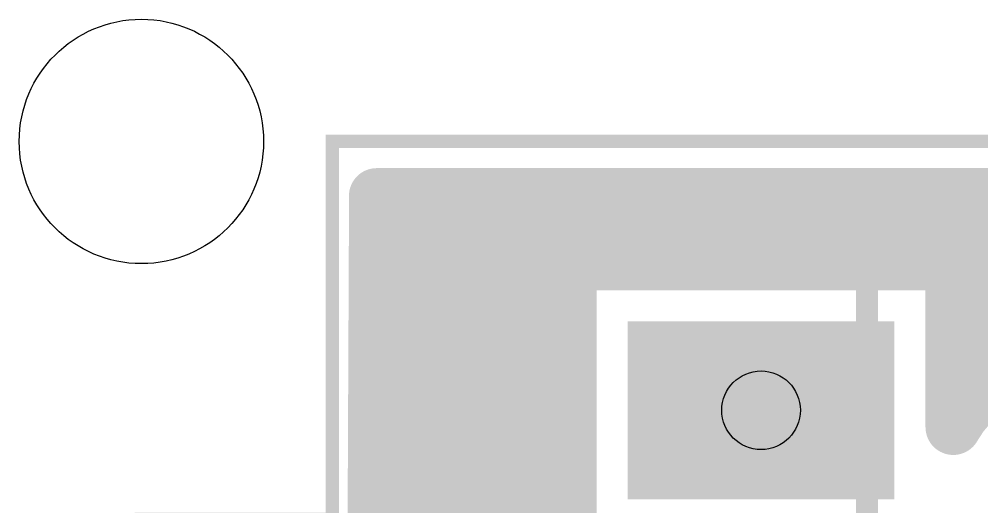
# Model space of a CAD drawing. Extents: x -0.06 to 2.31, y -0.06 to 2.06.
# Drawn here: x -0.055 to 0.3784, y 1.8436 to 2.063 of the extents above; entities that cross this region are included whole.
import ezdxf

# ---------------------------------------------------------------- set-up
doc = ezdxf.new("R2010")
doc.units = 0
for name, color, linetype in [('Board_Outline', 13, 'CONTINUOUS'), ('Bottom', 6, 'CONTINUOUS'), ('Drill_Bottom', 8, 'CONTINUOUS'), ('Drill_Top', 7, 'CONTINUOUS'), ('Top', 5, 'CONTINUOUS'), ('Top_Silk', 2, 'CONTINUOUS')]:
    doc.layers.add(name, color=color, linetype=linetype)

msp = doc.modelspace()

# ---------------------------------------------------------------- linework, layer by layer
at = {"layer": 'Board_Outline', "linetype": 'CONTINUOUS', "const_width": 0.006}
msp.add_lwpolyline([(0, 1.838), (0.086, 1.838), (0.086, 2.008), (2.004, 2.008), (2.004, 1.844), (2.253, 1.844), (2.25, 0.601), (2.253, 0.25), (2, 0.25), (2, 0), (0.426, 0), (0.43, 0.908), (0, 0.908), (0, 1.838)], dxfattribs=at)
at = {"layer": 'Bottom', "linetype": 'CONTINUOUS', "const_width": 0.025}
for points in [[(0.106, 1.9835), (0.1053, 1.828)], [(1.981, 1.9835), (0.106, 1.9835)], [(0.1084, 1.9586), (0.7245, 1.9586)], [(0.1925, 1.8205), (0.1925, 1.9535)], [(0.1925, 1.9535), (0.3655, 1.9535)], [(0.3655, 1.9535), (0.3655, 1.8975)], [(0.1083, 1.9338), (0.19, 1.9338)], [(0.368, 1.9338), (0.3983, 1.9338)], [(0.372, 1.905), (0.4048, 1.9376)], [(0.1082, 1.9089), (0.19, 1.9089)], [(0.3655, 1.8975), (0.372, 1.905)], [(0.1082, 1.884), (0.19, 1.884)], [(0.1081, 1.8592), (0.19, 1.8592)], [(0.108, 1.8343), (0.19, 1.8343)]]:
    msp.add_lwpolyline(points, dxfattribs=at)
at = {"layer": 'Bottom', "linetype": 'CONTINUOUS', "const_width": 0.0125}
for points in [[(0.0997, 1.9835, 1), (0.1122, 1.9835, 1), (0.0997, 1.9835, 1)], [(0.0997, 1.9835, 1), (0.1122, 1.9835, 1), (0.0997, 1.9835, 1)], [(0.1863, 1.9535, 1), (0.1987, 1.9535, 1), (0.1863, 1.9535, 1)], [(0.1863, 1.9535, 1), (0.1987, 1.9535, 1), (0.1863, 1.9535, 1)], [(0.3593, 1.9535, 1), (0.3717, 1.9535, 1), (0.3593, 1.9535, 1)], [(0.3593, 1.9535, 1), (0.3717, 1.9535, 1), (0.3593, 1.9535, 1)], [(0.3657, 1.905, 1), (0.3782, 1.905, 1), (0.3657, 1.905, 1)], [(0.3657, 1.905, 1), (0.3782, 1.905, 1), (0.3657, 1.905, 1)], [(0.3593, 1.8975, 1), (0.3717, 1.8975, 1), (0.3593, 1.8975, 1)], [(0.3593, 1.8975, 1), (0.3717, 1.8975, 1), (0.3593, 1.8975, 1)]]:
    msp.add_lwpolyline(points, format="xyb", dxfattribs=at)
at = {"layer": 'Bottom'}
msp.add_solid([(0.219, 1.927), (0.339, 1.927), (0.219, 1.847), (0.339, 1.847)], dxfattribs=at)
at = {"layer": 'Drill_Bottom'}
for centre, radius in [((0, 2.008), 0.055), ((0.279, 1.887), 0.0177)]:
    msp.add_circle(centre, radius, dxfattribs=at)
at = {"layer": 'Drill_Top'}
for centre, radius in [((0, 2.008), 0.055), ((0.279, 1.887), 0.0177)]:
    msp.add_circle(centre, radius, dxfattribs=at)
at = {"layer": 'Top', "linetype": 'CONTINUOUS', "const_width": 0.025}
for points in [[(0.1064, 1.9834), (0.1053, 1.828)], [(1.981, 1.9835), (0.1064, 1.9834)], [(0.1088, 1.9586), (0.4465, 1.9586)], [(0.1925, 1.8205), (0.1925, 1.9535)], [(0.1925, 1.9535), (0.3655, 1.9535)], [(0.3655, 1.9535), (0.3655, 1.8794)], [(0.376, 1.893), (0.4308, 1.9476)], [(0.1086, 1.9338), (0.19, 1.9338)], [(0.368, 1.9338), (0.4142, 1.9338)], [(0.1085, 1.9089), (0.19, 1.9089)], [(0.368, 1.9089), (0.3894, 1.9089)], [(0.3692, 1.8851), (0.376, 1.893)], [(0.1083, 1.884), (0.19, 1.884)], [(0.3655, 1.8794), (0.3692, 1.8851)], [(0.1082, 1.8592), (0.19, 1.8592)], [(0.108, 1.8343), (0.19, 1.8343)]]:
    msp.add_lwpolyline(points, dxfattribs=at)
at = {"layer": 'Top', "linetype": 'CONTINUOUS', "const_width": 0.0125}
for points in [[(0.1002, 1.9834, 1), (0.1127, 1.9834, 1), (0.1002, 1.9834, 1)], [(0.1002, 1.9834, 1), (0.1127, 1.9834, 1), (0.1002, 1.9834, 1)], [(0.1863, 1.9535, 1), (0.1988, 1.9535, 1), (0.1863, 1.9535, 1)], [(0.1863, 1.9535, 1), (0.1988, 1.9535, 1), (0.1863, 1.9535, 1)], [(0.3593, 1.9535, 1), (0.3718, 1.9535, 1), (0.3593, 1.9535, 1)], [(0.3593, 1.9535, 1), (0.3718, 1.9535, 1), (0.3593, 1.9535, 1)], [(0.3697, 1.893, 1), (0.3822, 1.893, 1), (0.3697, 1.893, 1)], [(0.3697, 1.893, 1), (0.3822, 1.893, 1), (0.3697, 1.893, 1)], [(0.363, 1.8851, 1), (0.3755, 1.8851, 1), (0.363, 1.8851, 1)], [(0.363, 1.8851, 1), (0.3755, 1.8851, 1), (0.363, 1.8851, 1)], [(0.3593, 1.8794, 1), (0.3718, 1.8794, 1), (0.3593, 1.8794, 1)], [(0.3593, 1.8794, 1), (0.3718, 1.8794, 1), (0.3593, 1.8794, 1)]]:
    msp.add_lwpolyline(points, format="xyb", dxfattribs=at)
at = {"layer": 'Top'}
msp.add_solid([(0.219, 1.927), (0.339, 1.927), (0.219, 1.847), (0.339, 1.847)], dxfattribs=at)
at = {"layer": 'Top_Silk', "linetype": 'CONTINUOUS', "const_width": 0.0049}
msp.add_lwpolyline([(0.3242, 1.9728, 1), (0.3291, 1.9728, 1), (0.3242, 1.9728, 1)], format="xyb", dxfattribs=at)
msp.add_lwpolyline([(0.3242, 1.9728, 1), (0.3291, 1.9728, 1), (0.3242, 1.9728, 1)], format="xyb", dxfattribs=at)
at = {"layer": 'Top_Silk', "linetype": 'CONTINUOUS', "const_width": 0.0098}
for points in [[(0.3267, 1.9728), (0.3267, 1.2012)], [(0.3267, 1.9728), (0.4053, 1.9728)]]:
    msp.add_lwpolyline(points, dxfattribs=at)

doc.saveas('drawing.dxf')
